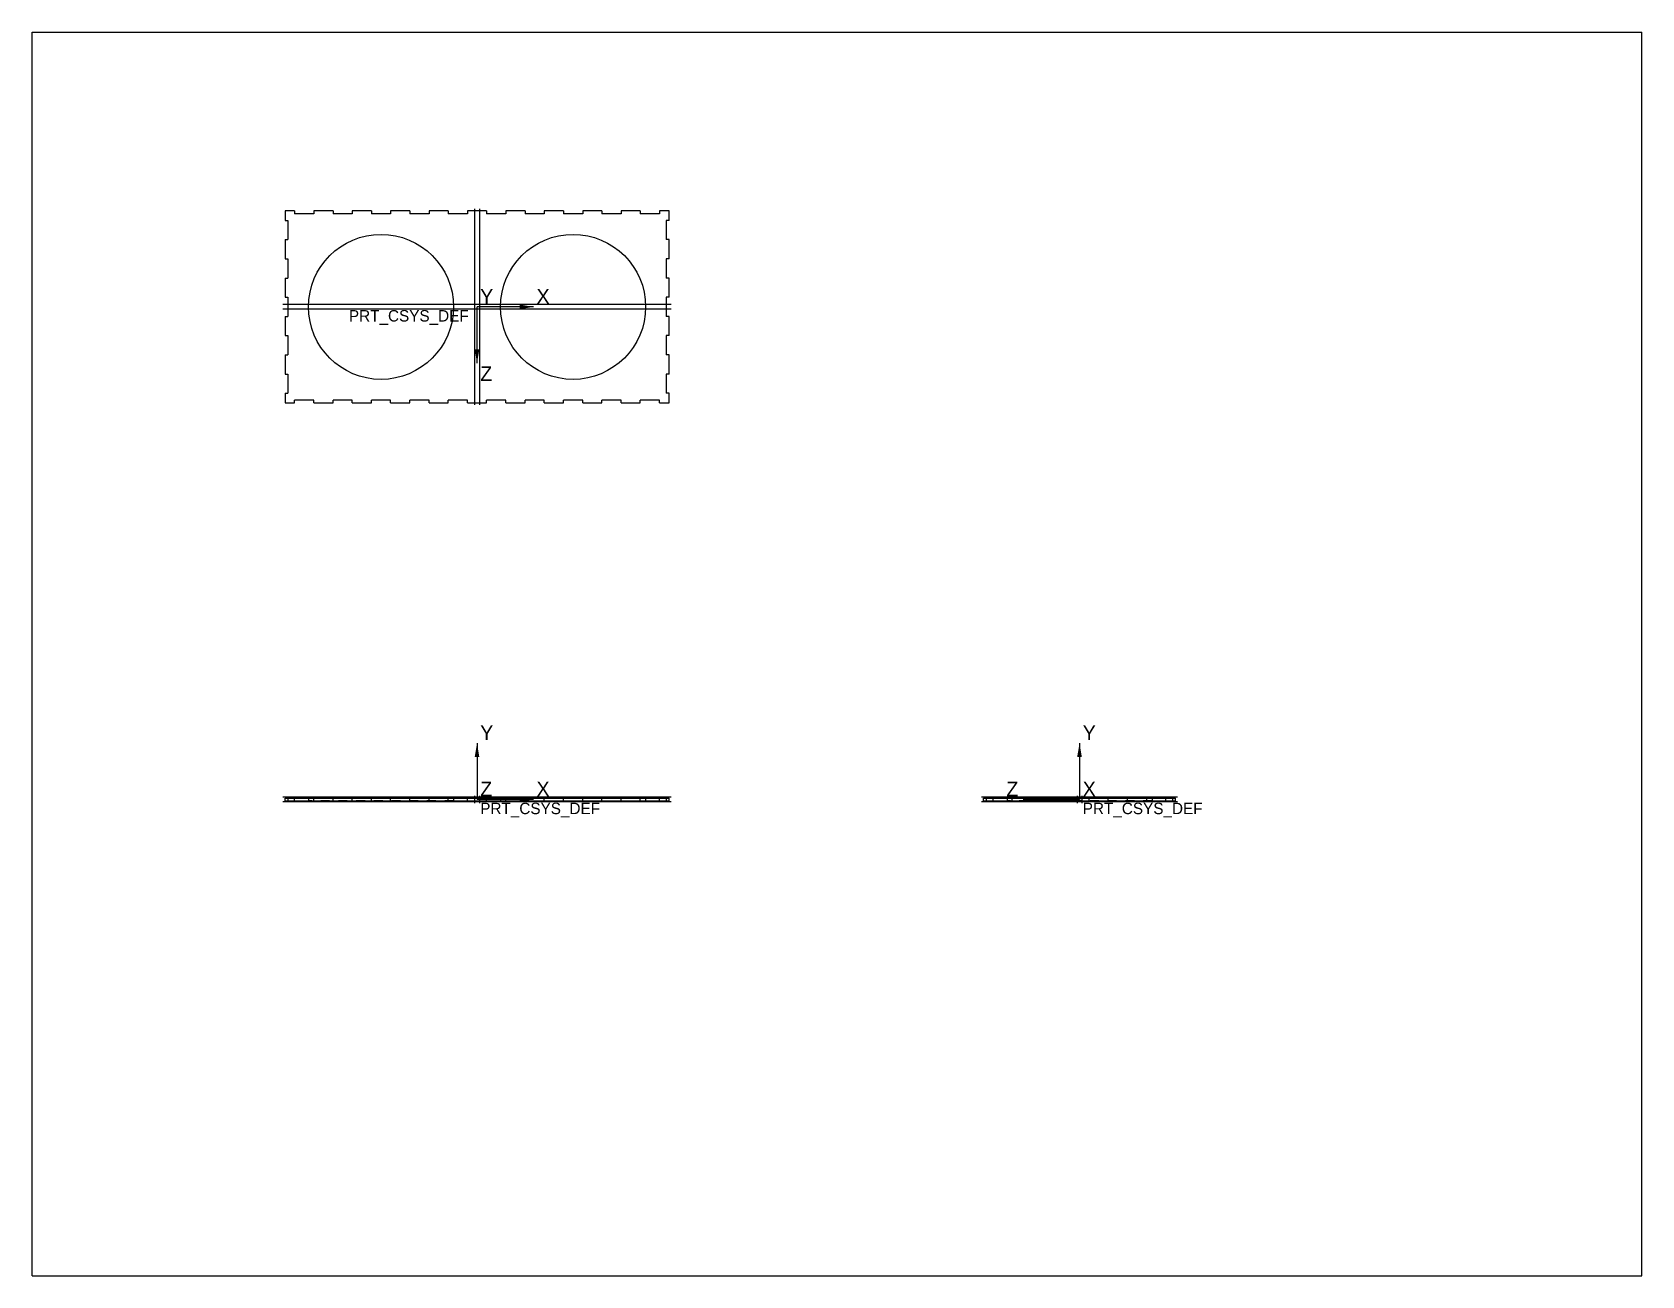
# Model space of a CAD drawing. Header units: inches. Extents: x 0 to 22, y 0 to 17.
import ezdxf

# ---------------------------------------------------------------- set-up
doc = ezdxf.new("R2010")
doc.units = ezdxf.units.IN
doc.header["$LTSCALE"] = 1.21
doc.header["$MEASUREMENT"] = 0
doc.linetypes.add('HIDDEN', pattern=[0.2, 0.1, -0.1])
doc.layers.get('0').update_dxf_attribs({"linetype": 'CONTINUOUS'})
for name, color, linetype in [('01___PRT_ALL_DTM_PLN', 7, 'CONTINUOUS'), ('02___PRT_ALL_AXES', 7, 'CONTINUOUS'), ('05___PRT_ALL_DTM_CSYS', 7, 'CONTINUOUS'), ('DEFAULT_2', 8, 'HIDDEN')]:
    doc.layers.add(name, color=color, linetype=linetype)
doc.styles.get("Standard").update_dxf_attribs({"font": 'ar_wgl__.ttf'})

msp = doc.modelspace()

# ---------------------------------------------------------------- linework, layer by layer
at = {"color": 7, "linetype": 'CONTINUOUS'}
for p, q in [((0, 0), (0, 17)), ((0, 17), (22, 17)), ((22, 0), (22, 17)), ((3.456, 14.558), (3.456, 14.426)), ((3.587, 14.558), (3.456, 14.558)), ((3.587, 14.558), (3.587, 14.518)), ((3.849, 14.558), (3.849, 14.518)), ((4.112, 14.558), (3.849, 14.558)), ((4.112, 14.558), (4.112, 14.518)), ((4.374, 14.558), (4.374, 14.518)), ((4.637, 14.558), (4.374, 14.558)), ((4.637, 14.558), (4.637, 14.518)), ((4.899, 14.558), (4.899, 14.518)), ((5.162, 14.558), (4.899, 14.558)), ((5.162, 14.558), (5.162, 14.518)), ((5.424, 14.558), (5.424, 14.518)), ((5.687, 14.558), (5.424, 14.558)), ((5.687, 14.558), (5.687, 14.518)), ((5.949, 14.558), (5.949, 14.518)), ((6.211, 14.558), (5.949, 14.558)), ((6.211, 14.558), (6.211, 14.518)), ((6.474, 14.558), (6.474, 14.518)), ((6.736, 14.558), (6.474, 14.558)), ((6.736, 14.558), (6.736, 14.518)), ((6.999, 14.558), (6.999, 14.518)), ((7.261, 14.558), (6.999, 14.558)), ((7.261, 14.558), (7.261, 14.518)), ((7.786, 14.558), (7.524, 14.558)), ((7.524, 14.558), (7.524, 14.518)), ((7.786, 14.558), (7.786, 14.518)), ((8.311, 14.558), (8.049, 14.558)), ((8.049, 14.558), (8.049, 14.518)), ((8.311, 14.558), (8.311, 14.518)), ((8.705, 14.558), (8.574, 14.558)), ((8.574, 14.558), (8.574, 14.518)), ((8.705, 14.426), (8.705, 14.558)), ((3.456, 14.426), (3.495, 14.426)), ((3.495, 14.426), (3.495, 14.164)), ((3.849, 14.518), (3.587, 14.518)), ((4.374, 14.518), (4.112, 14.518)), ((4.899, 14.518), (4.637, 14.518)), ((5.424, 14.518), (5.162, 14.518)), ((5.949, 14.518), (5.687, 14.518)), ((6.474, 14.518), (6.211, 14.518)), ((6.999, 14.518), (6.736, 14.518)), ((7.524, 14.518), (7.261, 14.518)), ((8.049, 14.518), (7.786, 14.518)), ((8.574, 14.518), (8.311, 14.518)), ((8.705, 14.426), (8.666, 14.426)), ((8.666, 14.426), (8.666, 14.164)), ((3.456, 14.164), (3.456, 13.901)), ((3.456, 14.164), (3.495, 14.164)), ((8.705, 14.164), (8.666, 14.164)), ((8.705, 13.901), (8.705, 14.164)), ((3.456, 13.901), (3.495, 13.901)), ((3.495, 13.901), (3.495, 13.639)), ((8.705, 13.901), (8.666, 13.901)), ((8.666, 13.901), (8.666, 13.639)), ((3.456, 13.639), (3.456, 13.377)), ((3.456, 13.639), (3.495, 13.639)), ((8.705, 13.639), (8.666, 13.639)), ((8.705, 13.377), (8.705, 13.639)), ((3.456, 13.377), (3.495, 13.377)), ((3.495, 13.377), (3.495, 13.114)), ((8.705, 13.377), (8.666, 13.377)), ((8.666, 13.377), (8.666, 13.114)), ((3.456, 13.114), (3.456, 12.852)), ((3.456, 13.114), (3.495, 13.114)), ((8.705, 13.114), (8.666, 13.114)), ((8.705, 12.852), (8.705, 13.114)), ((3.456, 12.852), (3.495, 12.852)), ((3.495, 12.852), (3.495, 12.589)), ((8.705, 12.852), (8.666, 12.852)), ((8.666, 12.852), (8.666, 12.589)), ((3.456, 12.589), (3.456, 12.327)), ((3.456, 12.589), (3.495, 12.589)), ((8.705, 12.589), (8.666, 12.589)), ((8.705, 12.327), (8.705, 12.589)), ((3.456, 12.327), (3.495, 12.327)), ((3.495, 12.327), (3.495, 12.064)), ((8.705, 12.327), (8.666, 12.327)), ((8.666, 12.327), (8.666, 12.064)), ((3.456, 12.064), (3.456, 11.933)), ((3.456, 12.064), (3.495, 12.064)), ((3.456, 11.933), (3.587, 11.933)), ((3.587, 11.933), (3.587, 11.972)), ((3.849, 11.972), (3.587, 11.972)), ((3.849, 11.933), (3.849, 11.972)), ((3.849, 11.933), (4.112, 11.933)), ((4.112, 11.933), (4.112, 11.972)), ((4.374, 11.972), (4.112, 11.972)), ((4.374, 11.933), (4.374, 11.972)), ((4.374, 11.933), (4.637, 11.933)), ((4.637, 11.933), (4.637, 11.972)), ((4.899, 11.972), (4.637, 11.972)), ((4.899, 11.933), (4.899, 11.972)), ((4.899, 11.933), (5.162, 11.933)), ((5.424, 11.972), (5.162, 11.972)), ((5.162, 11.933), (5.162, 11.972)), ((5.424, 11.933), (5.424, 11.972)), ((5.424, 11.933), (5.687, 11.933)), ((5.949, 11.972), (5.687, 11.972)), ((5.687, 11.933), (5.687, 11.972)), ((5.949, 11.933), (5.949, 11.972)), ((5.949, 11.933), (6.211, 11.933)), ((6.474, 11.972), (6.211, 11.972)), ((6.211, 11.933), (6.211, 11.972)), ((6.474, 11.933), (6.474, 11.972)), ((6.474, 11.933), (6.736, 11.933)), ((6.999, 11.972), (6.736, 11.972)), ((6.736, 11.933), (6.736, 11.972)), ((6.999, 11.933), (6.999, 11.972)), ((6.999, 11.933), (7.261, 11.933)), ((7.524, 11.972), (7.261, 11.972)), ((7.261, 11.933), (7.261, 11.972)), ((7.524, 11.933), (7.524, 11.972)), ((7.524, 11.933), (7.786, 11.933)), ((8.049, 11.972), (7.786, 11.972)), ((7.786, 11.933), (7.786, 11.972)), ((8.049, 11.933), (8.049, 11.972)), ((8.049, 11.933), (8.311, 11.933)), ((8.574, 11.972), (8.311, 11.972)), ((8.311, 11.933), (8.311, 11.972)), ((8.574, 11.933), (8.574, 11.972)), ((8.574, 11.933), (8.705, 11.933)), ((8.705, 12.064), (8.666, 12.064)), ((8.705, 11.933), (8.705, 12.064)), ((3.456, 6.491), (3.456, 6.531)), ((3.456, 6.531), (8.705, 6.531)), ((3.456, 6.491), (8.705, 6.491)), ((3.587, 6.491), (3.587, 6.531)), ((3.849, 6.491), (3.849, 6.531)), ((4.112, 6.491), (4.112, 6.531)), ((4.374, 6.491), (4.374, 6.531)), ((4.637, 6.491), (4.637, 6.531)), ((4.899, 6.491), (4.899, 6.531)), ((5.162, 6.491), (5.162, 6.531)), ((5.424, 6.491), (5.424, 6.531)), ((5.687, 6.491), (5.687, 6.531)), ((5.949, 6.491), (5.949, 6.531)), ((6.211, 6.491), (6.211, 6.531)), ((6.474, 6.491), (6.474, 6.531)), ((6.736, 6.491), (6.736, 6.531)), ((6.999, 6.491), (6.999, 6.531)), ((7.261, 6.491), (7.261, 6.531)), ((7.524, 6.491), (7.524, 6.531)), ((7.786, 6.491), (7.786, 6.531)), ((8.049, 6.491), (8.049, 6.531)), ((8.311, 6.491), (8.311, 6.531)), ((8.574, 6.491), (8.574, 6.531)), ((8.705, 6.491), (8.705, 6.531)), ((13.002, 6.491), (13.002, 6.531)), ((13.002, 6.531), (15.627, 6.531)), ((13.002, 6.491), (15.627, 6.491)), ((13.134, 6.491), (13.134, 6.531)), ((13.396, 6.491), (13.396, 6.531)), ((13.659, 6.491), (13.659, 6.531)), ((13.921, 6.491), (13.921, 6.531)), ((14.183, 6.491), (14.183, 6.531)), ((14.446, 6.491), (14.446, 6.531)), ((14.708, 6.491), (14.708, 6.531)), ((14.971, 6.491), (14.971, 6.531)), ((15.233, 6.491), (15.233, 6.531)), ((15.496, 6.491), (15.496, 6.531)), ((15.627, 6.491), (15.627, 6.531)), ((0, 0), (22, 0))]:
    msp.add_line(p, q, dxfattribs=at)
at = {"layer": '01___PRT_ALL_DTM_PLN', "color": 9, "linetype": 'CONTINUOUS'}
for p, q in [((6.047, 14.587), (6.047, 11.904)), ((8.734, 13.278), (3.426, 13.278)), ((8.734, 6.478), (3.426, 6.478)), ((6.047, 6.56), (6.047, 6.462)), ((15.656, 6.478), (12.973, 6.478)), ((14.348, 6.56), (14.348, 6.462))]:
    msp.add_line(p, q, dxfattribs=at)
at = {"layer": '01___PRT_ALL_DTM_PLN', "color": 7, "linetype": 'CONTINUOUS'}
for p, q in [((6.113, 14.587), (6.113, 11.904)), ((8.734, 13.212), (3.426, 13.212)), ((8.734, 6.544), (3.426, 6.544)), ((6.113, 6.56), (6.113, 6.462)), ((15.656, 6.544), (12.973, 6.544)), ((14.282, 6.56), (14.282, 6.462))]:
    msp.add_line(p, q, dxfattribs=at)
at = {"layer": '02___PRT_ALL_AXES', "color": 8, "linetype": 'HIDDEN'}
for p, q in [((3.777, 6.531), (3.777, 6.491)), ((5.759, 6.531), (3.777, 6.531)), ((5.759, 6.491), (3.777, 6.491)), ((5.759, 6.531), (5.759, 6.491)), ((6.402, 6.531), (8.383, 6.531)), ((6.402, 6.531), (6.402, 6.491)), ((6.402, 6.491), (8.383, 6.491)), ((8.383, 6.531), (8.383, 6.491)), ((13.324, 6.531), (13.324, 6.491)), ((15.306, 6.531), (13.324, 6.531)), ((15.306, 6.491), (13.324, 6.491)), ((15.306, 6.531), (15.306, 6.491))]:
    msp.add_line(p, q, dxfattribs=at)
at = {"layer": '02___PRT_ALL_AXES', "color": 7, "linetype": 'CONTINUOUS'}
for centre in [(4.768, 13.245), (7.393, 13.245)]:
    msp.add_circle(centre, 0.991, dxfattribs=at)
at = {"layer": '05___PRT_ALL_DTM_CSYS', "color": 7, "linetype": 'CONTINUOUS', "true_color": 0xff3333}
for p, q in [((6.85, 13.245), (6.08, 13.245)), ((6.85, 6.511), (6.08, 6.511))]:
    msp.add_line(p, q, dxfattribs=at)
at = {"layer": '05___PRT_ALL_DTM_CSYS', "color": 7, "linetype": 'CONTINUOUS', "true_color": 0x33ffff}
for p, q in [((6.08, 12.475), (6.08, 13.245)), ((13.545, 6.511), (14.315, 6.511))]:
    msp.add_line(p, q, dxfattribs=at)
at = {"layer": '05___PRT_ALL_DTM_CSYS', "color": 7, "linetype": 'CONTINUOUS', "true_color": 0x33ff33}
for p, q in [((6.08, 7.281), (6.08, 6.511)), ((14.315, 7.281), (14.315, 6.511))]:
    msp.add_line(p, q, dxfattribs=at)
at = {"layer": '05___PRT_ALL_DTM_CSYS', "color": 7, "linetype": 'CONTINUOUS', "true_color": 0xff3333}
for points in [[(6.85, 13.245), (6.663, 13.214), (6.663, 13.277)], [(6.85, 6.511), (6.663, 6.48), (6.663, 6.542)]]:
    msp.add_solid(points, dxfattribs=at)
at = {"layer": '05___PRT_ALL_DTM_CSYS', "color": 7, "linetype": 'CONTINUOUS', "true_color": 0x33ffff}
for points in [[(6.08, 12.475), (6.049, 12.663), (6.111, 12.663)], [(13.545, 6.511), (13.732, 6.542), (13.732, 6.48)]]:
    msp.add_solid(points, dxfattribs=at)
at = {"layer": '05___PRT_ALL_DTM_CSYS', "color": 7, "linetype": 'CONTINUOUS', "true_color": 0x33ff33}
for points in [[(6.08, 7.281), (6.111, 7.094), (6.049, 7.094)], [(14.315, 7.281), (14.346, 7.094), (14.283, 7.094)]]:
    msp.add_solid(points, dxfattribs=at)
at = {"layer": 'DEFAULT_2', "color": 8, "linetype": 'HIDDEN'}
for p, q in [((3.495, 6.531), (3.495, 6.491)), ((8.666, 6.531), (8.666, 6.491)), ((13.042, 6.491), (13.042, 6.531)), ((15.588, 6.491), (15.588, 6.531))]:
    msp.add_line(p, q, dxfattribs=at)

# ---------------------------------------------------------------- texts
at = {"layer": '05___PRT_ALL_DTM_CSYS', "color": 7, "linetype": 'CONTINUOUS', "true_color": 0x33ff33, "char_height": 0.199, "width": 0.18484, "attachment_point": 1, "line_spacing_factor": 0.9}
for insert in [(6.124, 13.488), (6.124, 7.524), (14.359, 7.524)]:
    msp.add_mtext('Y', dxfattribs=dict(at, insert=insert))
at = {"layer": '05___PRT_ALL_DTM_CSYS', "color": 7, "linetype": 'CONTINUOUS', "true_color": 0xff3333, "char_height": 0.199, "width": 0.18484, "attachment_point": 1, "line_spacing_factor": 0.9}
for insert in [(6.894, 13.488), (6.894, 6.754), (14.359, 6.754)]:
    msp.add_mtext('X', dxfattribs=dict(at, insert=insert))
at = {"layer": '05___PRT_ALL_DTM_CSYS', "color": 7, "linetype": 'CONTINUOUS', "char_height": 0.15625, "width": 1.70713, "attachment_point": 1, "line_spacing_factor": 0.9}
for insert in [(4.329, 13.201), (6.124, 6.467), (14.359, 6.467)]:
    msp.add_mtext('PRT_CSYS_DEF', dxfattribs=dict(at, insert=insert))
at = {"layer": '05___PRT_ALL_DTM_CSYS', "color": 7, "linetype": 'CONTINUOUS', "true_color": 0x33ffff, "char_height": 0.199, "width": 0.16931, "attachment_point": 1, "line_spacing_factor": 0.9}
for insert in [(6.124, 12.431), (6.124, 6.754), (13.316, 6.754)]:
    msp.add_mtext('Z', dxfattribs=dict(at, insert=insert))

doc.saveas('drawing.dxf')
